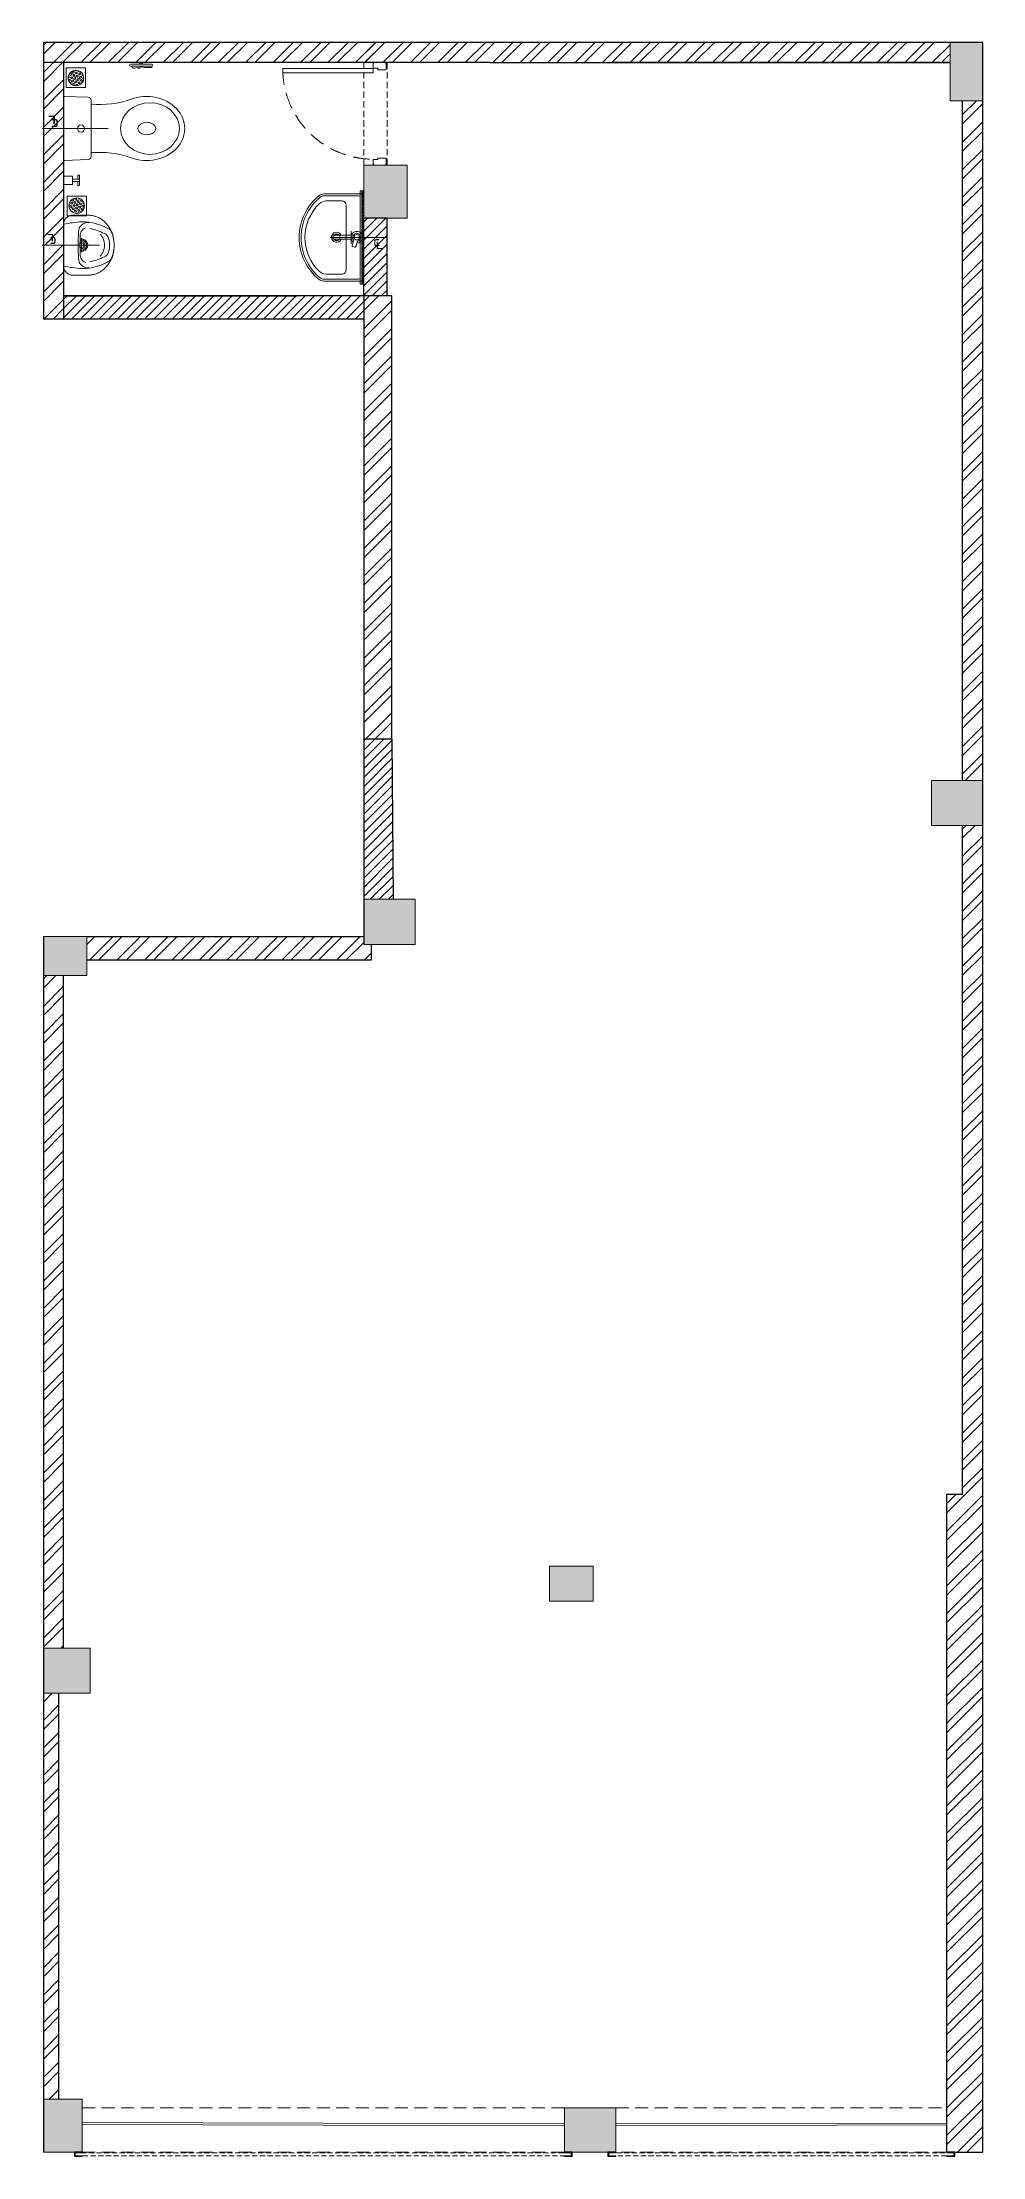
# Model space of a CAD drawing. Header units: feet. Extents: x -3928 to 2119, y -11877 to 1718.
import ezdxf

# ---------------------------------------------------------------- set-up
doc = ezdxf.new("R2010")
doc.units = ezdxf.units.FT
doc.header["$LTSCALE"] = 33
doc.header["$MEASUREMENT"] = 0
for name, pattern in [('a_p6_plan_L18$0$HIDDEN', [0.375, 0.25, -0.125]), ('CENTER', [2, 1.25, -0.25, 0.25, -0.25]), ('DOT2', [0.125, 0, -0.125]), ('HIDDEN', [9.525, 6.35, -3.175]), ('HIDDEN2', [4.7625, 3.175, -1.5875]), ('HIDDENX2', [0.75, 0.5, -0.25])]:
    doc.linetypes.add(name, pattern=pattern)
for name, color, linetype, lineweight in [('A-COL', 243, 'Continuous', 9), ('A-Glazing', 4, 'Continuous', 20), ('A-shutter', 8, 'Continuous', 18), ('beam', 90, 'Continuous', 9), ('centerline-toilets', 2, 'CENTER', 13), ('column hatch', 5, 'Continuous', 0), ('Door', 2, 'Continuous', 13), ('ele', 252, 'Continuous', 13), ('Fhitting', 152, 'Continuous', 30), ('LENS-DOOR', 34, 'Continuous', 20), ('LENS_CURTAIN', 5, 'a_p6_plan_L18$0$HIDDEN', 9), ('LN-HATCH', 251, 'Continuous', 0), ('Mirror', 150, 'Continuous', 20), ('Panelling', 65, 'Continuous', 18), ('PARTITION', 22, 'Continuous', 30), ('rolling shutter', 1, 'Continuous', 5), ('Toilet', 5, 'Continuous', 9)]:
    doc.layers.add(name, color=color, linetype=linetype, lineweight=lineweight)
doc.layers.add('A-WALL', color=1, linetype='Continuous')
doc.styles.get("Standard").update_dxf_attribs({"font": 'GILC____.TTF'})
pattern_1 = [(225, (-9380682.82, 5277022.06), (88.2999593, -88.2999593), []), (225, (-9380741.69, 5277022.06), (88.2999593, -88.2999593), [])]
pattern_2 = [(225, (-9380682.822, 5277022.065), (29.43331977, -29.43331977), [])]

# ---------------------------------------------------------------- blocks, each defined once
blk = doc.blocks.new('Wash Basin')
at = {"layer": 'PARTITION', "lineweight": 9}
h = blk.add_hatch(dxfattribs=at)
h.set_pattern_fill('ANSI38', color=256, scale=70, angle=990, style=0, double=1)
h.set_pattern_definition([(315, (-64.7135, -33.325), (6.18718, 6.18718), []), (45, (-64.7135, -33.325), (6.18718, 18.56155), [21.875, -13.125])])
h.paths.add_polyline_path([(300, -22), (-300, -22), (-300, -34), (300, -34)])
at = {"layer": 'centerline-toilets', "linetype": 'HIDDEN', "ltscale": 10}
blk.add_line((0, -238), (0, 130), dxfattribs=at)
at = {"layer": 'Mirror', "ltscale": 0.5}
blk.add_lwpolyline([(-300, -34), (-300, -46), (300, -46), (300, -34)], close=True, dxfattribs=at)
at = {"layer": 'Panelling', "lineweight": 9}
blk.add_lwpolyline([(-300, -22), (-300, -34), (300, -34), (300, -22)], close=True, dxfattribs=at)
at = {"layer": 'Toilet', "ltscale": 100}
for p, q in [((-280, -32), (-280, -278)), ((-270, -22), (270, -22)), ((-268, -55), (-268, -278)), ((-258, -45), (258, -45)), ((-15, -89), (-15, -208)), ((11, -208), (11, -89)), ((268, -55), (268, -278)), ((280, -32), (280, -278))]:
    blk.add_line(p, q, dxfattribs=at)
blk.add_lwpolyline([(-235, -264, 0.191896), (-217, -309, 0.420236), (217, -309, 0.191896), (235, -264), (235, -161, 0.414214), (210, -136), (-210, -136, 0.414214), (-235, -161)], format="xyb", close=True, dxfattribs=at)
blk.add_lwpolyline([(41, -103), (-41, -103)], dxfattribs=at)
blk.add_lwpolyline([(23, -62), (58, -74, -0.414214), (61, -81), (58, -93, -0.414214), (50, -96), (16, -85)], format="xyb", dxfattribs=at)
for centre, radius in [((-2, -67), 17.5), ((-2, -197), 22.5)]:
    blk.add_circle(centre, radius, dxfattribs=at)
for centre, radius, start, end in [((-270, -32), 10, 90, 180), ((-258, -55), 10, 90, 180), ((258, -55), 10, 0, 90), ((270, -32), 10, 0, 90), ((-2, -197), 32.1, 113.0898, 66.246), ((-2, -197), 20.5, 128.0403, 237.2899), ((-2, -197), 20.5, 304.4733, 50.7332), ((-230, -278), 50, 180, 218.4461), ((0, -89), 348, 219.2826, 320.7174), ((-230, -278), 38, 180, 218.4461), ((0, -89), 336, 219.313, 320.687), ((230, -278), 38, 321.5539, 0), ((230, -278), 50, 321.5539, 0)]:
    blk.add_arc(centre, radius, start, end, dxfattribs=at)
for centre, major_axis, start_param, end_param in [((-2, -67), (0, 38.3), 4.720493, 9.081982), ((-2, -67), (-0.2, -25.6), 1.769108, 7.074098), ((-2, -67), (0, 38.3), 3.484555, 4.083576), ((-2, -208), (-9.04, 9.04), 0.785398, 3.926991)]:
    blk.add_ellipse(centre, major_axis=major_axis, ratio=1, start_param=start_param, end_param=end_param, dxfattribs=at)
at = {"layer": 'centerline-toilets', "linetype": 'DOT2', "insert": (33, 62), "char_height": 75, "width": 495.83, "attachment_point": 5, "rotation": 90}
blk.add_mtext('{\\fISOCPEUR|b0|i0|c0|p34;℄}', dxfattribs=at)
blk = doc.blocks.new('DLF-RSP-AR-CD-DWG-4DT-3113$0$X-TYPICAL TOILET UPPER FLOORS - 02$0$urinals')
at = {"layer": 'Toilet'}
for p, q in [((0, -16), (0, 8)), ((-46, -115), (46, -115)), ((0, -105), (0, -161))]:
    blk.add_line(p, q, dxfattribs=at)
blk.add_lwpolyline([(135, 0), (-135, 0, 0.036949), (-150, -116, 0.138094), (-100, -297, 0.221721), (-52, -318, 0.062656), (0, -325, 0.062656), (52, -318, 0.221721), (100, -297, 0.138094), (150, -116, 0.036949)], format="xyb", close=True, dxfattribs=at)
for centre, radius, start, end in [((-91, -153), 53.8, 148.4868, 188.6401), ((-94, -145), 47.1, 93.3708, 154.4824), ((-71, -150), 40.2, 106.7016, 169.725), ((3, -1238), 1145, 90.1625, 95.0265), ((-51, -225), 119, 89.5454, 105.8857), ((0, -996), 891, 89.9918, 93.182), ((0, -115), 40, 167.428, 12.572), ((0, -115), 33, 164.1814, 15.8186), ((0, -115), 32, 163.6049, 16.3951), ((0, -115), 22.6, 155.6653, 24.3347), ((0, -115), 14.7, 139.9109, 40.0891), ((-3, -1238), 1145, 84.9735, 89.8375), ((0, -996), 891, 86.818, 90.0082), ((51, -225), 119, 74.1143, 90.4546), ((71, -150), 40.2, 10.275, 73.2984), ((94, -145), 47.1, 25.5176, 86.6292), ((91, -153), 53.8, 351.3599, 31.5132), ((414, -38), 538, 193.994, 204.5632), ((-30, -241), 50, 204.5632, 250.4606), ((-2, -165), 97.6, 225, 270.9552), ((2, -165), 97.6, 269.0448, 315), ((30, -241), 50, 289.5394, 335.4368), ((-414, -38), 538, 335.4368, 346.006), ((-2, -161), 135, 250.4606, 270.6492), ((2, -161), 135, 269.3508, 289.5394)]:
    blk.add_arc(centre, radius, start, end, dxfattribs=at)
blk.add_open_spline([(135, 0), (105, 0), (76, 0), (-13, 0), (-73, 0), (-133, 0), (-133, 0), (-134, 0), (-134, 0), (-135, 0), (-135, 0), (-135, 0), (-135, 0), (-135, 0), (-135, 0), (-135, 0), (-135, 0), (-135, 0), (-135, 0), (-135, 0), (-135, 0), (-135, 0), (-135, 0), (-136, 0), (-136, 0), (-136, 0), (-137, 0), (-138, 0), (-138, 0), (-141, 0), (-142, 0), (-146, -1), (-149, -2), (-155, -3), (-158, -5), (-163, -7), (-166, -9), (-171, -13), (-173, -15), (-178, -19), (-180, -22), (-184, -27), (-185, -29), (-188, -35), (-189, -38), (-191, -43), (-191, -46), (-192, -50), (-192, -51), (-192, -52), (-192, -54), (-193, -56), (-193, -56), (-193, -57), (-193, -57), (-193, -57), (-193, -57), (-193, -57), (-193, -57), (-193, -57), (-193, -57), (-193, -58), (-193, -58), (-193, -58), (-193, -58), (-193, -58), (-193, -58), (-193, -58), (-193, -59), (-193, -59), (-193, -60), (-193, -61), (-193, -62), (-193, -65), (-193, -66), (-193, -72), (-193, -75), (-193, -86), (-193, -93), (-193, -114), (-193, -128), (-193, -146), (-193, -145), (-193, -149), (-193, -150), (-193, -154), (-193, -156), (-193, -159), (-193, -159), (-193, -159), (-193, -159), (-193, -160), (-193, -160), (-193, -160), (-193, -160), (-193, -160), (-193, -160), (-193, -160), (-193, -160), (-193, -160), (-193, -160), (-193, -160), (-193, -161), (-193, -161), (-193, -161), (-193, -162), (-193, -162), (-192, -164), (-192, -165), (-192, -168), (-192, -170), (-192, -176), (-191, -180), (-189, -191), (-188, -198), (-183, -212), (-180, -219), (-173, -233), (-169, -240), (-159, -253), (-154, -259), (-142, -271), (-136, -277), (-123, -287), (-115, -292), (-101, -301), (-93, -305), (-77, -311), (-69, -314), (-53, -319), (-44, -321), (-28, -323), (-20, -324), (-9, -325), (-7, -325), (-3, -325), (-1, -325), (2, -325), (4, -325), (8, -325), (11, -325), (21, -324), (27, -323), (42, -321), (50, -319), (67, -315), (75, -312), (92, -305), (100, -301), (115, -292), (123, -288), (136, -277), (143, -271), (155, -259), (160, -252), (170, -238), (174, -231), (181, -217), (184, -210), (188, -195), (190, -188), (191, -179), (191, -178), (192, -174), (192, -171), (192, -168), (192, -167), (192, -164), (192, -162), (192, -160), (192, -160), (192, -160), (192, -160), (192, -160), (192, -159), (192, -159), (192, -159), (192, -158), (192, -157), (192, -156), (192, -155), (192, -152), (192, -150), (192, -143), (192, -144), (192, -132), (192, -124), (192, -99), (192, -82), (192, -65), (192, -64), (192, -62), (192, -60), (192, -58), (192, -58), (192, -57), (192, -57), (192, -57), (192, -57), (192, -57), (192, -57), (192, -57), (192, -57), (192, -57), (192, -57), (192, -56), (192, -56), (192, -55), (192, -55), (192, -53), (192, -52), (192, -48), (191, -46), (190, -40), (189, -37), (186, -31), (184, -28), (180, -22), (178, -19), (173, -14), (170, -12), (164, -8), (161, -6), (155, -3), (151, -2), (145, -1), (142, 0), (137, 0), (136, 0), (135, 0)], degree=3, knots=[0, 0, 0, 0, 0.329607, 0.329607, 0.988822, 0.988822, 0.996691, 0.996691, 0.998638, 0.998638, 0.99992, 0.99992, 1.000227, 1.000227, 1.000534, 1.000534, 1.001148, 1.001148, 1.002375, 1.002375, 1.00483, 1.00483, 1.009739, 1.009739, 1.019558, 1.019558, 1.039196, 1.039196, 1.078472, 1.078472, 1.157024, 1.157024, 1.314128, 1.314128, 1.471232, 1.471232, 1.628335, 1.628335, 1.785439, 1.785439, 1.942543, 1.942543, 2.099647, 2.099647, 2.256751, 2.256751, 2.413855, 2.413855, 2.450944, 2.450944, 2.525122, 2.525122, 2.556641, 2.556641, 2.563699, 2.563699, 2.567479, 2.567479, 2.57001, 2.57001, 2.570783, 2.570783, 2.572328, 2.572328, 2.573873, 2.573873, 2.576964, 2.576964, 2.583145, 2.583145, 2.595507, 2.595507, 2.620232, 2.620232, 2.669681, 2.669681, 2.76858, 2.76858, 2.966376, 2.966376, 3.36197, 3.36197, 3.45996, 3.45996, 3.491387, 3.491387, 3.554241, 3.554241, 3.562213, 3.562213, 3.566829, 3.566829, 3.570018, 3.570018, 3.570684, 3.570684, 3.571294, 3.571294, 3.571904, 3.571904, 3.573124, 3.573124, 3.575564, 3.575564, 3.580444, 3.580444, 3.590203, 3.590203, 3.609723, 3.609723, 3.648762, 3.648762, 3.72684, 3.72684, 3.861362, 3.861362, 3.995884, 3.995884, 4.130406, 4.130406, 4.264928, 4.264928, 4.39945, 4.39945, 4.533972, 4.533972, 4.668494, 4.668494, 4.803016, 4.803016, 4.937539, 4.937539, 5.072061, 5.072061, 5.118026, 5.118026, 5.144558, 5.144558, 5.17109, 5.17109, 5.224154, 5.224154, 5.330281, 5.330281, 5.468863, 5.468863, 5.607445, 5.607445, 5.746027, 5.746027, 5.884609, 5.884609, 6.023191, 6.023191, 6.161773, 6.161773, 6.300355, 6.300355, 6.438937, 6.438937, 6.577519, 6.577519, 6.602876, 6.602876, 6.653589, 6.653589, 6.673028, 6.673028, 6.711906, 6.711906, 6.713712, 6.713712, 6.715518, 6.715518, 6.719129, 6.719129, 6.726351, 6.726351, 6.740796, 6.740796, 6.769686, 6.769686, 6.827466, 6.827466, 6.943027, 6.943027, 7.174147, 7.174147, 7.636387, 7.636387, 7.659394, 7.659394, 7.705407, 7.705407, 7.71212, 7.71212, 7.713128, 7.713128, 7.714137, 7.714137, 7.716153, 7.716153, 7.720185, 7.720185, 7.728249, 7.728249, 7.744378, 7.744378, 7.776636, 7.776636, 7.841152, 7.841152, 7.970184, 7.970184, 8.14844, 8.14844, 8.326696, 8.326696, 8.504953, 8.504953, 8.683209, 8.683209, 8.861465, 8.861465, 9.039722, 9.039722, 9.217978, 9.217978, 9.283185, 9.283185, 9.283185, 9.283185], dxfattribs=at)
blk = doc.blocks.new('jALI')
at = {"layer": 'Toilet', "ltscale": 5}
h = blk.add_hatch(dxfattribs=at)
h.set_pattern_fill('HEX', color=256, scale=50, angle=135, double=1)
h.set_pattern_definition([(135, (-344825.863, 460708.187), (-7.65465545, -7.65465545), [6.25, -12.5]), (255, (-344825.863, 460708.187), (10.4564538, -2.80179835), [6.25, -12.5]), (195, (-344830.282, 460712.606), (2.80179835, -10.4564538), [6.25, -12.5])])
edge = h.paths.add_edge_path()
edge.add_arc((-393188, 163648), 50, -90, 270)
blk.add_lwpolyline([(-393250, 163582), (-393126, 163582), (-393126, 163709), (-393250, 163709)], close=True, dxfattribs=at)
blk.add_circle((-393188, 163648), 50, dxfattribs=at)
blk = doc.blocks.new('Urinal')
at = {"layer": 'centerline-toilets', "linetype": 'HIDDEN', "ltscale": 10}
blk.add_line((0, 231), (0, -137), dxfattribs=at)
at = {"layer": 'Fhitting', "lineweight": 0, "ltscale": 0.5, "rotation": 180}
blk.add_blockref('DLF-RSP-AR-CD-DWG-4DT-3113$0$X-TYPICAL TOILET UPPER FLOORS - 02$0$urinals', (0, 0), dxfattribs=at)
at = {"layer": 'Fhitting', "lineweight": 0, "ltscale": 0.5, "xscale": -1, "rotation": 90}
blk.add_blockref('jALI', (163394, -393104), dxfattribs=at)
at = {"layer": 'centerline-toilets', "linetype": 'DOT2', "insert": (-31, -69), "char_height": 75, "width": 495.83, "attachment_point": 5, "rotation": 270}
blk.add_mtext('{\\fISOCPEUR|b0|i0|c0|p34;℄}', dxfattribs=at)
blk = doc.blocks.new('WC')
at = {"layer": 'centerline-toilets', "linetype": 'HIDDEN', "ltscale": 10}
blk.add_line((0, 286), (0, -135), dxfattribs=at)
at = {"layer": 'Toilet'}
for p, q in [((-413, 567), (-413, 429)), ((-401, 567), (-401, 429)), ((-419, 507), (-425, 507)), ((-425, 507), (-425, 489)), ((-419, 489), (-425, 489)), ((-419, 507), (-419, 489)), ((-419, 504), (-413, 504)), ((-419, 492), (-413, 492)), ((-206, 6), (-202, 157)), ((181, 177), (-183, 177)), ((206, 6), (200, 157)), ((-200, 0), (200, 0))]:
    blk.add_line(p, q, dxfattribs=at)
at = {"layer": 'Toilet', "ltscale": 100}
for p, q in [((366, 103), (300, 103)), ((300, 92), (300, 103)), ((326, 92), (300, 92)), ((307, 0), (307, 57)), ((359, 57), (307, 57)), ((326, 103), (326, 57)), ((340, 103), (340, 57)), ((366, 92), (340, 92)), ((359, 57), (359, 0)), ((366, 92), (366, 103)), ((359, 0), (307, 0))]:
    blk.add_line(p, q, dxfattribs=at)
at = {"layer": 'Toilet'}
blk.add_circle((0, 112), 22.9, dxfattribs=at)
for centre, radius, start, end in [((-407, 567), 6, 0, 180), ((-407, 429), 6, 180, 0), ((-776, 231), 622, 354.997, 19.0619), ((776, 226), 623, 160.5196, 184.5617), ((-182, 158), 19.3, 90.3509, 180.8981), ((180, 158), 19.3, 359.1019, 89.6491), ((-200, 6), 5.72, 177.9546, 270), ((200, 6), 5.72, 270, 2.0454)]:
    blk.add_arc(centre, radius, start, end, dxfattribs=at)
at = {"layer": 'Toilet', "extrusion": (0, 0, -1)}
for centre, major_axis, ratio, start_param, end_param in [((0, 534), (0, -245), 0.842028, 7.436326, 11.41323), ((0, 535), (0, -57.2), 0.7, 1.570796326794896, 7.853981633974482)]:
    blk.add_ellipse(centre, major_axis=major_axis, ratio=ratio, start_param=start_param, end_param=end_param, dxfattribs=at)
blk.add_ellipse((0, 555), major_axis=(0, -189), ratio=0.878788, dxfattribs=at)
at = {"layer": 'Toilet'}
blk.add_open_spline([(-401, 441), (-397, 441), (-384, 439), (-389, 459), (-396, 480), (-386, 478), (-386, 491), (-403, 487), (-385, 532), (-396, 547), (-391, 570), (-397, 569), (-401, 568)], degree=3, knots=[0, 0, 0, 0, 9.744972, 33.823887, 47.583551, 49.497915, 60.560502, 63.822284, 93.508019, 135.756925, 141.904352, 150.301906, 150.301906, 150.301906, 150.301906], dxfattribs=at)
at = {"layer": 'Fhitting', "lineweight": 0, "ltscale": 0.5, "rotation": 270}
blk.add_blockref('jALI', (-163973, -393109), dxfattribs=at)
at = {"layer": 'centerline-toilets', "linetype": 'DOT2', "insert": (-36, -57), "char_height": 85.83, "width": 567.4, "attachment_point": 5, "rotation": 270}
blk.add_mtext('{\\fISOCPEUR|b0|i0|c0|p34;℄}', dxfattribs=at)
blk = doc.blocks.new('*U11')
at = {"layer": 'LENS-DOOR'}
for p, q in [((548131, 1779150), (548131, 1778568)), ((548131, 1779150), (548158, 1779150)), ((548158, 1778568), (548158, 1779150)), ((547537, 1778564), (547542, 1778564)), ((547537, 1778489), (547537, 1778564)), ((547542, 1778568), (547574, 1778568)), ((547542, 1778564), (547542, 1778568)), ((547574, 1778538), (547574, 1778568)), ((547574, 1778538), (547583, 1778538)), ((547583, 1778485), (547583, 1778538)), ((548131, 1778568), (548158, 1778568)), ((548151, 1778485), (548151, 1778538)), ((548161, 1778538), (548151, 1778538)), ((548193, 1778568), (548161, 1778568)), ((548161, 1778538), (548161, 1778568)), ((548193, 1778564), (548193, 1778568)), ((548197, 1778564), (548193, 1778564)), ((548197, 1778489), (548197, 1778564)), ((547537, 1778489), (547542, 1778489)), ((547542, 1778485), (547542, 1778489)), ((547542, 1778485), (547583, 1778485)), ((548193, 1778485), (548151, 1778485)), ((548193, 1778485), (548193, 1778489)), ((548197, 1778489), (548193, 1778489))]:
    blk.add_line(p, q, dxfattribs=at)
at = {"layer": 'LENS-DOOR', "color": 7, "linetype": 'HIDDEN2'}
blk.add_ellipse((548158, 1778568), major_axis=(-582, 0), ratio=1, start_param=-1.570791, end_param=0.051209, dxfattribs=at)
blk = doc.blocks.new('*U9')
at = {"layer": 'A-shutter', "color": 5, "ltscale": 10}
for points in [[(41038450, -1561539), (41038450, -1561544), (41038405, -1561544), (41038405, -1561564), (41038450, -1561564), (41038450, -1561569), (41038400, -1561569), (41038400, -1561539)], [(41041550, -1561539), (41041550, -1561544), (41041595, -1561544), (41041595, -1561564), (41041550, -1561564), (41041550, -1561569), (41041600, -1561569), (41041600, -1561539)]]:
    blk.add_lwpolyline(points, close=True, dxfattribs=at)
at = {"layer": 'A-shutter', "color": 5, "linetype": 'HIDDENX2', "ltscale": 2}
blk.add_lwpolyline([(41038405, -1561544), (41038405, -1561564), (41041595, -1561564), (41041595, -1561544)], close=True, dxfattribs=at)
blk = doc.blocks.new('*U10')
at = {"layer": 'A-shutter', "color": 5, "ltscale": 10}
for points in [[(41039420, -1561539), (41039420, -1561544), (41039375, -1561544), (41039375, -1561564), (41039420, -1561564), (41039420, -1561569), (41039370, -1561569), (41039370, -1561539)], [(41041550, -1561539), (41041550, -1561544), (41041595, -1561544), (41041595, -1561564), (41041550, -1561564), (41041550, -1561569), (41041600, -1561569), (41041600, -1561539)]]:
    blk.add_lwpolyline(points, close=True, dxfattribs=at)
at = {"layer": 'A-shutter', "color": 5, "linetype": 'HIDDENX2', "ltscale": 2}
blk.add_lwpolyline([(41039375, -1561544), (41039375, -1561564), (41041595, -1561564), (41041595, -1561544)], close=True, dxfattribs=at)

msp = doc.modelspace()

# ---------------------------------------------------------------- hatches: boundary and pattern name
at = {"layer": 'column hatch'}
h = msp.add_hatch(color=8, dxfattribs=at)
h.dxf.hatch_style = 1
h.paths.add_polyline_path([(-1581, 928), (-1861, 928), (-1861, 588), (-1681, 588), (-1581, 588)])
h.paths.add_polyline_path([(2119, 1718), (1909, 1718), (1909, 1343), (2119, 1343)])
h.paths.add_polyline_path([(2119, -3027), (1789, -3027), (1789, -3317), (2119, -3317)])
h.paths.add_polyline_path([(-1531, -3792), (-1861, -3792), (-1861, -4082), (-1531, -4082)])
h.paths.add_polyline_path([(-3641, -4032), (-3921, -4032), (-3921, -4282), (-3641, -4282)])
h.paths.add_polyline_path([(-385, -8080), (-666, -8080), (-666, -8305), (-385, -8305)])
h.paths.add_polyline_path([(-3621, -8607), (-3921, -8607), (-3921, -8897), (-3621, -8897)])
h.paths.add_polyline_path([(-3671, -11507), (-3921, -11507), (-3921, -11847), (-3671, -11847)])
h = msp.add_hatch(color=8, dxfattribs=at)
h.dxf.hatch_style = 1
h.paths.add_polyline_path([(-241, -11562), (-571, -11562), (-571, -11847), (-241, -11847)])
at = {"layer": 'LN-HATCH'}
h = msp.add_hatch(dxfattribs=at)
h.set_pattern_fill('ANSI32', color=256, scale=333, angle=180)
h.set_pattern_definition(pattern_1)
h.paths.add_polyline_path([(-3791, 1588), (-3921, 1588), (-3921, -62), (-3791, -62)])
h.paths.add_polyline_path([(-1735, 1718), (-3921, 1718), (-3921, 1588), (-1735, 1588)])
h = msp.add_hatch(dxfattribs=at)
h.set_pattern_fill('ANSI32', color=256, scale=333, angle=180)
h.set_pattern_definition(pattern_1)
h.paths.add_polyline_path([(1909, 1718), (-1891, 1717), (-1891, 1587), (-1681, 1588), (-1201, 1588), (-1051, 1588), (1909, 1588)])
h = msp.add_hatch(dxfattribs=at)
h.set_pattern_fill('ANSI32', color=256, scale=333, angle=180)
h.set_pattern_definition(pattern_1)
h.paths.add_polyline_path([(2119, -3317), (1989, -3317), (1989, -7617), (1889, -7617), (1889, -11847), (2119, -11847)])
h.paths.add_polyline_path([(-3791, -4282), (-3921, -4282), (-3921, -8607), (-3791, -8607)])
h.paths.add_polyline_path([(-1811, -4082), (-1861, -4082), (-1861, -4032), (-3641, -4032), (-3641, -4182), (-1811, -4182)])
h.paths.add_polyline_path([(2119, 1343), (1989, 1343), (1989, -3027), (2119, -3027)])
h = msp.add_hatch(dxfattribs=at)
h.set_pattern_fill('ANSI31', color=256, scale=333, angle=180)
h.set_pattern_definition([(225, (-9380252.822, 5277022.065), (29.43331977, -29.43331977), [])])
h.paths.add_polyline_path([(-1711, 588), (-1861, 588), (-1861, 88), (-1711, 88)])
h = msp.add_hatch(dxfattribs=at)
h.set_pattern_fill('ANSI31', color=256, scale=333, angle=180)
h.set_pattern_definition(pattern_2)
h.paths.add_polyline_path([(-1861, 88), (-3791, 88), (-3791, -62), (-1861, -62)])
h = msp.add_hatch(dxfattribs=at)
h.set_pattern_fill('ANSI32', color=256, scale=333, angle=180)
h.set_pattern_definition(pattern_1)
h.paths.add_polyline_path([(-1681, 88), (-1861, 88), (-1861, -2762), (-1681, -2762)])
h = msp.add_hatch(dxfattribs=at)
h.set_pattern_fill('ANSI31', color=256, scale=333, angle=180)
h.set_pattern_definition(pattern_2)
h.paths.add_polyline_path([(-1681, -2762), (-1861, -2762), (-1861, -3792), (-1671, -3792)])
h = msp.add_hatch(dxfattribs=at)
h.set_pattern_fill('ANSI32', color=256, scale=333, angle=180)
h.set_pattern_definition(pattern_1)
h.paths.add_polyline_path([(-3821, -8897), (-3921, -8897), (-3921, -11507), (-3821, -11507)])

# ---------------------------------------------------------------- linework, layer by layer
at = {"layer": 'A-COL'}
for p, q in [((1909, 1343), (1909, 1718)), ((2119, 1718), (1909, 1718)), ((2119, 1343), (2119, 1718)), ((2119, 1343), (1909, 1343)), ((-1861, 928), (-1861, 588)), ((-1861, 928), (-1681, 928)), ((-1681, 928), (-1581, 928)), ((-1581, 588), (-1581, 928)), ((-1861, 588), (-1681, 588)), ((-1681, 588), (-1581, 588)), ((1789, -3317), (1789, -3027)), ((1789, -3027), (2119, -3027)), ((2119, -3317), (2119, -3027)), ((2119, -3317), (1789, -3317)), ((-1531, -3792), (-1861, -3792)), ((-1861, -4082), (-1861, -3792)), ((-1531, -4082), (-1531, -3792)), ((-3641, -4032), (-3921, -4032)), ((-3921, -4282), (-3921, -4032)), ((-3641, -4282), (-3641, -4032)), ((-1861, -4082), (-1531, -4082)), ((-3921, -4282), (-3641, -4282)), ((-3621, -8607), (-3921, -8607)), ((-3921, -8897), (-3921, -8607)), ((-3621, -8897), (-3621, -8607)), ((-3921, -8897), (-3621, -8897)), ((-3671, -11507), (-3921, -11507)), ((-3921, -11847), (-3921, -11507)), ((-3671, -11847), (-3671, -11507)), ((-571, -11847), (-571, -11562)), ((-571, -11562), (-241, -11562)), ((-241, -11562), (-241, -11847)), ((-3921, -11847), (-3671, -11847)), ((-571, -11847), (-241, -11847))]:
    msp.add_line(p, q, dxfattribs=at)
msp.add_lwpolyline([(-666, -8080), (-385, -8080), (-385, -8305), (-666, -8305)], close=True, dxfattribs=at)
at = {"layer": 'A-Glazing'}
for points in [[(-3671, -11657), (-571, -11666), (-571, -11678), (-3671, -11669)], [(1889, -11660), (-241, -11666), (-241, -11678), (1889, -11672)]]:
    msp.add_lwpolyline(points, close=True, dxfattribs=at)
at = {"layer": 'A-WALL'}
for p, q in [((-3921, 1718), (-3921, -62)), ((-1861, 1718), (-3921, 1718)), ((2119, 1718), (-1861, 1718)), ((2119, -11847), (2119, 1718)), ((-1861, 1588), (-3921, 1588)), ((-3791, 1588), (-3791, -62)), ((-1201, 1588), (-1861, 1588)), ((-1711, 1588), (-1861, 1588)), ((-1861, 1588), (-1861, 1588)), ((-1711, 1588), (-1711, 1588)), ((-1051, 1588), (-1201, 1588)), ((-1051, 1588), (1909, 1588)), ((1909, 1588), (-271, 1588)), ((1989, -3027), (1989, 1343)), ((-1711, 588), (-1861, 588)), ((-1861, 88), (-1861, 588)), ((-1711, 88), (-1711, 588)), ((-1681, 88), (-3791, 88)), ((-3791, 88), (-2291, 88)), ((-1861, 88), (-1861, -4082)), ((-1681, -2762), (-1681, 88)), ((-1861, -62), (-3921, -62)), ((-1681, -2762), (-1861, -2762)), ((-1681, -2762), (-1671, -3792)), ((1989, -7617), (1989, -3317)), ((-3921, -4032), (-3921, -11847)), ((-3641, -4032), (-1861, -4032)), ((-3641, -4182), (-1811, -4182)), ((-1811, -4182), (-1811, -4082)), ((-3791, -8607), (-3791, -4282)), ((1889, -11847), (1889, -7617)), ((1889, -7617), (1989, -7617)), ((-3821, -11507), (-3821, -8897)), ((1889, -11847), (2119, -11847))]:
    msp.add_line(p, q, dxfattribs=at)
at = {"layer": 'beam', "linetype": 'HIDDEN', "ltscale": 0.4}
for points in [[(-571, -11562), (-3671, -11562), (-3671, -11847), (-571, -11847)], [(-241, -11562), (1889, -11562), (1889, -11847), (-241, -11847)]]:
    msp.add_lwpolyline(points, close=True, dxfattribs=at)
at = {"layer": 'LENS_CURTAIN', "ltscale": 5}
msp.add_lwpolyline([(-1861, 928), (-1861, 1588), (-1711, 1588), (-1711, 928)], close=True, dxfattribs=at)

# ---------------------------------------------------------------- block references
at = {"layer": 'Door', "rotation": 90}
msp.add_blockref('*U11', (1776768, -546609), dxfattribs=at)
at = {"layer": 'ele', "color": 0, "lineweight": -2, "rotation": 270}
for name, p in [('WC', (-3791, 1164)), ('Urinal', (-3791, 414)), ('Wash Basin', (-1839, 463))]:
    msp.add_blockref(name, p, dxfattribs=at)
at = {"layer": 'rolling shutter'}
msp.add_blockref('*U9', (-41042122, 1549693), dxfattribs=at)
at = {"layer": 'rolling shutter', "xscale": -1}
msp.add_blockref('*U10', (41041309, 1549693), dxfattribs=at)

doc.saveas('drawing.dxf')
